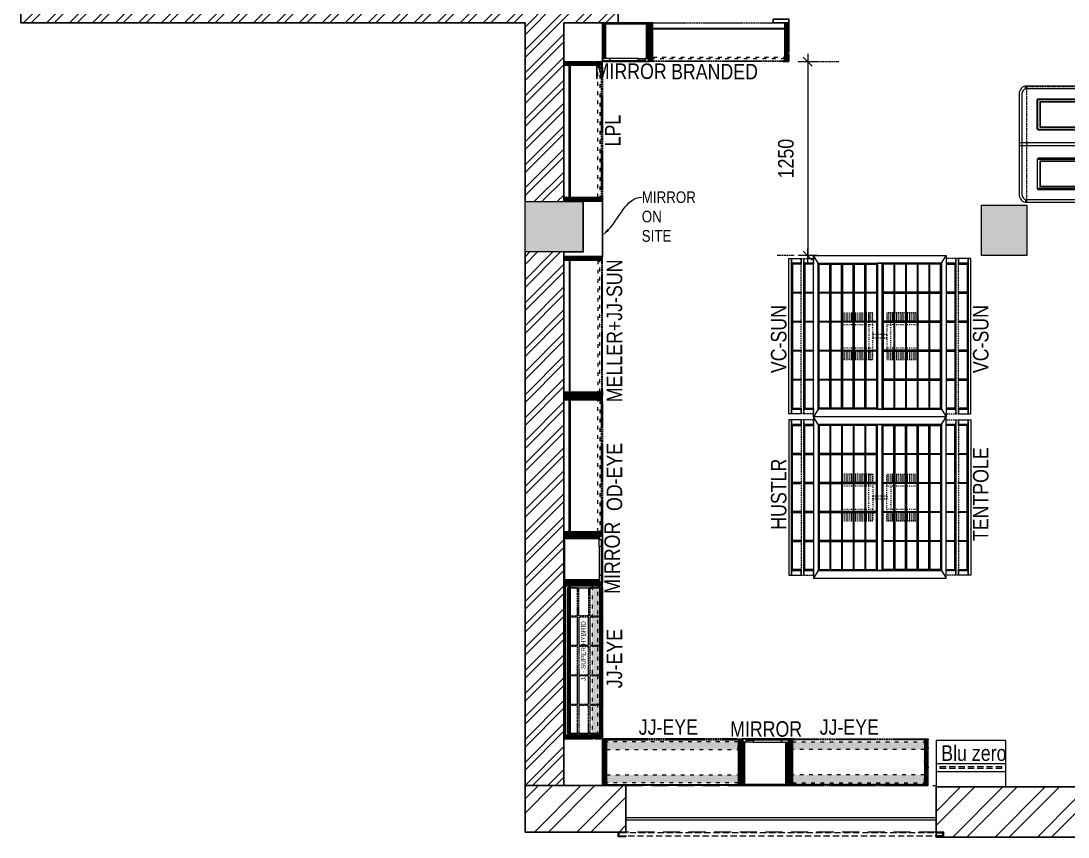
# Model space of a CAD drawing. Header units: millimetres. Extents: x 1535833 to 1547155, y 396470 to 405534.
# Drawn here: x 1535833 to 1542584, y 397389 to 402651 of the extents above; entities that cross this region are included whole.
import ezdxf
from ezdxf import colors
from ezdxf.entities.mleader import LeaderData, LeaderLine
from ezdxf.math import Vec2, Vec3

# ---------------------------------------------------------------- set-up
doc = ezdxf.new("R2010")
doc.units = ezdxf.units.MM
doc.header["$LTSCALE"] = 40
doc.header["$PDMODE"] = 3
for name, pattern in [('a_p6_plan_L18$0$HIDDEN', [0.375, 0.25, -0.125]), ('ACAD_ISO03W100', [30, 12, -18]), ('D10_DASHED', [0.75, 0.5, -0.25]), ('HIDDENX2', [0.75, 0.5, -0.25]), ('SK-103 Ground - Rome$0$LA-103A$0$HIDDEN2', [0.1875, 0.125, -0.0625])]:
    doc.linetypes.add(name, pattern=pattern)
for name, color, linetype, lineweight in [('A-COL', 243, 'Continuous', 9), ('A-Glazing', 4, 'Continuous', 20), ('A-shutter', 8, 'Continuous', 18), ('beam', 90, 'Continuous', 9), ('brick wall hatch', 251, 'Continuous', 0), ('column hatch', 5, 'Continuous', 0), ('LENS-DIM', 252, 'Continuous', 5), ('LENS-FURNITURE', 13, 'Continuous', 9), ('LENS-PARTITION', 21, 'Continuous', 25), ('LENS-TEXT', 31, 'Continuous', 5), ('LENS_TEXT', 31, 'Continuous', 5), ('LK-FF&E FLOOR', 1, 'Continuous', 9), ('LK-FF&E WALL', 1, 'Continuous', 9), ('LN-ELEVATION-1', 81, 'Continuous', 13), ('LN-ELEVATION-2', 103, 'Continuous', 20), ('LN-ELEVATION-3', 125, 'a_p6_plan_L18$0$HIDDEN', 18), ('LN-ELEVATION-4', 145, 'Continuous', 13), ('LN-ELEVATION-5', 167, 'Continuous', 5), ('LN-HATCH', 251, 'Continuous', 0), ('PLANO-TXT', 252, 'Continuous', 5), ('rolling shutter', 1, 'Continuous', 5)]:
    doc.layers.add(name, color=color, linetype=linetype, lineweight=lineweight)
doc.layers.add('A-WALL', color=1, linetype='Continuous')
doc.styles.add('LK TXT', font='Gill Sans MT Condensed Regular.ttf')
doc.styles.get("Standard").update_dxf_attribs({"font": 'Gill Sans MT Condensed Regular.ttf', "height": 100})
doc.dimstyles.new('LK-MM 200', dxfattribs={"dimscale": 2000, "dimtxt": 0.05, "dimasz": 0.00025, "dimexe": 0.1, "dimexo": 0.0625, "dimgap": 0.045, "dimtad": 1, "dimdec": 0, "dimzin": 0, "dimdsep": 46, "dimtxsty": 'Standard', "dimblk": 'DMLL', "dimblk1": 'DMLL', "dimblk2": 'DMLL', "dimcen": 0.09, "dimclrd": 251, "dimclre": 250, "dimclrt": 256, "dimadec": 0, "dimazin": 0, "dimtfac": 1, "dimtdec": 0, "dimtofl": 0, "dimtmove": 2, "dimatfit": 3, "dimldrblk": 'OPEN90', "dimfxl": 1, "dimtolj": 1, "dimtzin": 0, "dimlwd": 5, "dimlwe": 0, "dimarcsym": 0})
pattern_1 = [(45, (4208834.247, 1706614.74), (-4.4901280605, 4.4901280605), [])]
pattern_2 = [(45, (4209134.247, 1706614.74), (-4.4901280605, 4.4901280605), [])]
pattern_3 = [(45, (-22641017.7406, 5157647.994), (-4.4901280605, 4.4901280605), [])]
pattern_4 = [(45, (4210053.0415, 1706864.74), (-4.4901280605, 4.4901280605), [])]
pattern_5 = [(45, (-583719.1914, 43520.887), (3.31456304, 12.1533978), [15.625, -3.125, 0, -3.125])]
pattern_6 = [(45, (-584019.1914, 43520.887), (3.31456304, 12.1533978), [15.625, -3.125, 0, -3.125])]

# ---------------------------------------------------------------- blocks, each defined once
blk = doc.blocks.new('BLUE ZERO')
at = {"layer": 'LENS-FURNITURE', "ltscale": 0.5}
for points in [[(86206.7, 120883.4), (86206.7, 120433.4), (85906.7, 120433.4), (85906.7, 120883.4)], [(86106.7, 120883.4), (86106.7, 120433.4), (86056.7, 120433.4), (86056.7, 120883.4)]]:
    blk.add_lwpolyline(points, close=True, dxfattribs=at)
at = {"layer": 'LENS-FURNITURE', "linetype": 'D10_DASHED', "ltscale": 2}
blk.add_lwpolyline([(86085.7, 120858.4), (86085.7, 120458.4), (86077.7, 120458.4), (86077.7, 120858.4)], close=True, dxfattribs=at)
blk = doc.blocks.new('*U47')
at = {"layer": 'A-shutter', "color": 5, "ltscale": 10}
for points in [[(41038391.4, -1561539.2), (41038391.4, -1561544.2), (41038346.4, -1561544.2), (41038346.4, -1561564.2), (41038391.4, -1561564.2), (41038391.4, -1561569.2), (41038341.4, -1561569.2), (41038341.4, -1561539.2)], [(41040391.3, -1561539.2), (41040391.3, -1561544.2), (41040436.3, -1561544.2), (41040436.3, -1561564.2), (41040391.3, -1561564.2), (41040391.3, -1561569.2), (41040441.3, -1561569.2), (41040441.3, -1561539.2)]]:
    blk.add_lwpolyline(points, close=True, dxfattribs=at)
at = {"layer": 'A-shutter', "color": 5, "linetype": 'HIDDENX2', "ltscale": 2, "true_color": 0x0505ff}
blk.add_lwpolyline([(41038346.4, -1561544.2), (41038346.4, -1561564.2), (41040436.3, -1561564.2), (41040436.3, -1561544.2)], close=True, dxfattribs=at)
blk = doc.blocks.new('A$C1635124d')
at = {"layer": 'brick wall hatch'}
h = blk.add_hatch(dxfattribs=at)
h.set_pattern_fill('ANSI32', color=256, scale=514.888744)
h.set_pattern_definition([(45, (-286478.74, 121148.23), (-136.5305, 136.5305), []), (45, (-286387.72, 121148.23), (-136.5305, 136.5305), [])])
h.paths.add_polyline_path([(1702, -4109.5), (800, -4109.5), (800, -4350), (1702, -4350)])
h.paths.add_polyline_path([(1702, -4350), (800, -4350), (800, -4432.5), (1702, -4432.5)])
h.paths.add_polyline_path([(-1200, -4100), (-1850, -4100), (-1850, -4400), (-1200, -4400)])
h.paths.add_polyline_path([(4802, -4109.5), (3702, -4109.5), (3702, -4350), (4802, -4350)])
h.paths.add_polyline_path([(4802, -4350), (3702, -4350), (3702, -4400), (4802, -4400)])
at = {"layer": 'column hatch'}
h = blk.add_hatch(color=8, dxfattribs=at)
h.dxf.hatch_style = 1
h.paths.add_polyline_path([(4264, -358), (3973.5, -358), (3973.5, -683), (4264, -683)])
h.paths.add_polyline_path([(1384.5, -358), (1094, -358), (1094, -683), (1384.5, -683)])
h.paths.add_polyline_path([(-1475, -335), (-1850, -335), (-1850, -660), (-1475, -660)])
at = {"layer": 'LN-HATCH'}
h = blk.add_hatch(dxfattribs=at)
h.set_pattern_fill('ANSI32', color=256, scale=11, angle=180)
h.set_pattern_definition([(225, (-4858615.31, -39420.5), (74.087113, -74.087113), []), (225, (-4858664.71, -39420.5), (74.087113, -74.087113), [])])
h.paths.add_polyline_path([(6222, 1062), (4715, 1062), (4715, 3712), (4165, 3712), (4165, 3462), (4465, 3462), (4465, 1062), (4340, 1062), (4340, 812), (6222, 812)])
h.paths.add_polyline_path([(3295, 3712), (2695, 3712), (2695, 3462), (3295, 3462)])
h.paths.add_polyline_path([(1795, 3712), (405, 3712), (405, 3537), (885, 3537), (885, 3462), (1795, 3462)])
h.paths.add_polyline_path([(-255, 3712), (-655.5, 3712), (-655.5, 3462), (-380, 3462), (-380, 1842), (-255, 1842)])
h.paths.add_polyline_path([(-1105.5, 3712), (-5100, 3712), (-5100, 3162), (-4850, 3162), (-4850, 3462), (-1850, 3462), (-1850, 1842), (-1250, 1842), (-1250, 1967), (-1600, 1967), (-1600, 3462), (-1105.5, 3462)])
h.paths.add_polyline_path([(-1600, 817), (-1250, 817), (-1250, 942), (-4850, 942), (-4850, 2352), (-5100, 2352), (-5100, 817), (-1850, 817), (-1850, -335), (-1600, -335)])
h.paths.add_polyline_path([(-1600, -660), (-1850, -660), (-1850, -4100), (-1600, -4100)])
at = {"layer": 'A-COL'}
for points in [[(-1475, -335), (-1475, -660), (-1850, -660), (-1850, -335)], [(1384.5, -358), (1384.5, -683), (1094, -683), (1094, -358)]]:
    blk.add_lwpolyline(points, close=True, dxfattribs=at)
at = {"layer": 'A-Glazing'}
blk.add_lwpolyline([(800, -4309), (-1200, -4309), (-1200, -4321), (800, -4321)], close=True, dxfattribs=at)
at = {"layer": 'A-WALL'}
for p, q in [((-5100, 817), (-5100, 2352)), ((-1250, 817), (-1250, 942)), ((-1850, 817), (-5100, 817)), ((-1850, -335), (-1850, 817)), ((-1600, -335), (-1600, 817)), ((-1250, 817), (-1600, 817)), ((-1850, -4100), (-1850, -660)), ((-1600, -4100), (-1600, -660))]:
    blk.add_line(p, q, dxfattribs=at)
for points in [[(-1200, -4100), (-1200, -4400), (-1850, -4400), (-1850, -4100)], [(1702, -4432.5), (800, -4432.5), (800, -4109.5), (1702, -4109.5)]]:
    blk.add_lwpolyline(points, close=True, dxfattribs=at)
at = {"layer": 'beam', "linetype": 'a_p6_plan_L18$0$HIDDEN', "lineweight": 5, "ltscale": 11}
blk.add_lwpolyline([(-1200, -4100), (800, -4100), (800, -4400), (-1200, -4400)], close=True, dxfattribs=at)
at = {"layer": 'rolling shutter', "color": 2}
blk.add_blockref('*U47', (-41039591.5, 1557139.2), dxfattribs=at)
blk = doc.blocks.new('JJ 900')
at = {"layer": 'LN-HATCH', "ltscale": 0.5}
h = blk.add_hatch(dxfattribs=at)
h.set_pattern_fill('ANSI31', color=256, scale=50)
h.set_pattern_definition([(45, (0, 0), (-4.419417, 4.419417), [])])
h.paths.add_polyline_path([(-911.8, 0), (-911.8, -190), (-905.8, -190), (-905.8, -200), (-911.8, -200), (-911.8, -244), (-886.8, -244), (-886.8, 0)])
h = blk.add_hatch(dxfattribs=at)
h.set_pattern_fill('ANSI31', color=256, scale=2)
h.set_pattern_definition(pattern_1)
h.paths.add_polyline_path([(-11.8, 0), (-11.8, -190), (-17.8, -190), (-17.8, -200), (-11.8, -200), (-11.8, -244), (-36.8, -244), (-36.8, 0)])
h = blk.add_hatch(dxfattribs=at)
h.set_pattern_fill('ANSI31', color=256, scale=2)
h.set_pattern_definition(pattern_2)
h.paths.add_polyline_path([(-36.8, -40), (-886.8, -40), (-886.8, -34), (-36.8, -34)])
h = blk.add_hatch(dxfattribs=at)
h.set_pattern_fill('ANSI31', color=256, scale=2)
h.set_pattern_definition(pattern_2)
h.paths.add_polyline_path([(-876.8, -244), (-876.8, -250), (-911.8, -250), (-911.8, -244)])
h = blk.add_hatch(dxfattribs=at)
h.set_pattern_fill('ANSI31', color=256, scale=2)
h.set_pattern_definition(pattern_1)
h.paths.add_polyline_path([(-46.8, -244), (-46.8, -250), (-11.8, -250), (-11.8, -244)])
at = {"layer": 'LN-ELEVATION-1', "ltscale": 0.5}
for points in [[(-911.8, 0), (-911.8, -190), (-905.8, -190), (-905.8, -200), (-911.8, -200), (-911.8, -244), (-886.8, -244), (-886.8, 0)], [(-11.8, 0), (-11.8, -190), (-17.8, -190), (-17.8, -200), (-11.8, -200), (-11.8, -244), (-36.8, -244), (-36.8, 0)], [(-36.8, -40), (-886.8, -40), (-886.8, -34), (-36.8, -34)], [(-876.8, -244), (-876.8, -250), (-911.8, -250), (-911.8, -244)], [(-46.8, -244), (-46.8, -250), (-11.8, -250), (-11.8, -244)]]:
    blk.add_lwpolyline(points, close=True, dxfattribs=at)
at = {"layer": 'LN-ELEVATION-3', "ltscale": 0.5}
for p, q in [((-886.8, 0), (-36.8, 0)), ((-876.8, -244), (-46.8, -244)), ((-46.8, -250), (-876.8, -250))]:
    blk.add_line(p, q, dxfattribs=at)
at = {"layer": 'LN-ELEVATION-4', "linetype": 'ACAD_ISO03W100', "ltscale": 0.05}
blk.add_lwpolyline([(-886.8, -220), (-36.8, -220), (-36.8, -232), (-886.8, -232)], close=True, dxfattribs=at)
blk = doc.blocks.new('MIRROR')
at = {"layer": 'LN-HATCH', "ltscale": 0.5}
h = blk.add_hatch(dxfattribs=at)
h.set_pattern_fill('ANSI31', color=256, scale=2)
h.set_pattern_definition([(45, (4060433.7416, 1708720.787), (-4.4901280605, 4.4901280605), [])])
h.paths.add_polyline_path([(212.9, 101.3), (230.9, 101.3), (230.9, -127.7), (212.9, -127.7)])
h.paths.add_polyline_path([(230.9, 95.3), (494.9, 95.3), (494.9, 101.3), (230.9, 101.3)])
h.paths.add_polyline_path([(512.9, 101.3), (494.9, 101.3), (494.9, -127.7), (512.9, -127.7)])
at = {"layer": 'Defpoints'}
blk.add_lwpolyline([(512.9, 101.3), (212.9, 101.3), (212.9, -148.7), (512.9, -148.7)], close=True, dxfattribs=at)
at = {"layer": 'LN-ELEVATION-1'}
for points in [[(212.9, 101.3), (230.9, 101.3), (230.9, -127.7), (212.9, -127.7)], [(230.9, 95.3), (494.9, 95.3), (494.9, 101.3), (230.9, 101.3)], [(512.9, 101.3), (494.9, 101.3), (494.9, -127.7), (512.9, -127.7)], [(259.9, -141.7), (259.9, -127.7), (214.9, -127.7), (214.9, -148.7), (223.9, -148.7), (223.9, -147.2), (216.4, -147.2), (216.4, -141.7)], [(442.9, -141.7), (442.9, -127.7), (487.9, -127.7), (487.9, -148.7), (478.9, -148.7), (478.9, -147.2), (486.4, -147.2), (486.4, -141.7)], [(504.9, -148.7), (504.9, -147.2), (509.4, -147.2), (509.4, -129.2), (487.9, -129.2), (487.9, -127.7), (510.9, -127.7), (510.9, -148.7)]]:
    blk.add_lwpolyline(points, close=True, dxfattribs=at)
at = {"layer": 'LN-ELEVATION-2'}
blk.add_lwpolyline([(259.9, -141.7), (442.9, -141.7), (442.9, -127.7), (259.9, -127.7)], close=True, dxfattribs=at)
at = {"layer": 'LN-ELEVATION-2', "color": 4, "lineweight": 0}
blk.add_lwpolyline([(216.4, -141.7), (486.4, -141.7), (486.4, -147.2), (216.4, -147.2)], close=True, dxfattribs=at)
at = {"layer": 'LN-ELEVATION-4', "ltscale": 0.5}
blk.add_line((478.9, -148.7), (223.9, -148.7), dxfattribs=at)
blk = doc.blocks.new('JJ SUPERHYBRID 1010')
h = blk.add_hatch(color=177)
h.dxf.hatch_style = 1
h.paths.add_polyline_path([(992, 68), (25, 68), (25, 18), (992, 18)])
at = {"layer": 'LN-HATCH', "ltscale": 0.5}
h = blk.add_hatch(dxfattribs=at)
h.set_pattern_fill('ANSI31', color=256, scale=2)
h.set_pattern_definition(pattern_3)
h.paths.add_polyline_path([(7, 250), (7, 60), (13, 60), (13, 50), (7, 50), (7, 6), (25, 6), (25, 250)])
h = blk.add_hatch(dxfattribs=at)
h.set_pattern_fill('ANSI31', color=256, scale=2)
h.set_pattern_definition(pattern_4)
h.paths.add_polyline_path([(882, 210), (32, 210), (32, 216), (882, 216)])
h = blk.add_hatch(dxfattribs=at)
h.set_pattern_fill('ANSI31', color=256, scale=2)
h.set_pattern_definition([(45, (-26738022.0714, 3448847.7265), (-4.4901280605, 4.4901280605), [])])
h.paths.add_polyline_path([(1017, 250), (1017, 60), (1011, 60), (1011, 50), (1017, 50), (1017, 6), (999, 6), (999, 250)])
h = blk.add_hatch(dxfattribs=at)
h.set_pattern_fill('ANSI31', color=256, scale=2)
h.set_pattern_definition(pattern_3)
h.paths.add_polyline_path([(35, 6), (35, 0), (7, 0), (7, 6)])
h = blk.add_hatch(dxfattribs=at)
h.set_pattern_fill('ANSI31', color=256, scale=2)
h.set_pattern_definition(pattern_4)
h.paths.add_polyline_path([(42, 6), (42, 0), (7, 0), (7, 6)])
h = blk.add_hatch(dxfattribs=at)
h.set_pattern_fill('ANSI31', color=256, scale=2)
h.set_pattern_definition([(45, (-22640834.7406, 5157647.994), (-4.4901280605, 4.4901280605), [])])
h.paths.add_polyline_path([(982, 6), (982, 0), (1017, 0), (1017, 6)])
h = blk.add_hatch(dxfattribs=at)
h.set_pattern_fill('ANSI31', color=256, scale=2)
h.set_pattern_definition([(45, (4209863.0415, 1706864.74), (-4.4901280605, 4.4901280605), [])])
h.paths.add_polyline_path([(982, 6), (982, 0), (1017, 0), (1017, 6)])
at = {"layer": 'LN-ELEVATION-1', "ltscale": 0.5}
for points in [[(7, 250), (7, 60), (13, 60), (13, 50), (7, 50), (7, 6), (25, 6), (25, 250)], [(7, 250), (7, 60), (13, 60), (13, 50), (7, 50), (7, 6), (32, 6), (32, 250)], [(25, 238), (999, 238), (999, 244), (25, 244)], [(992, 210), (32, 210), (32, 216), (992, 216)], [(1017, 250), (1017, 60), (1011, 60), (1011, 50), (1017, 50), (1017, 6), (992, 6), (992, 250)], [(1017, 250), (1017, 60), (1011, 60), (1011, 50), (1017, 50), (1017, 6), (999, 6), (999, 250)], [(42, 6), (42, 0), (7, 0), (7, 6)], [(42, 6), (42, 0), (7, 0), (7, 6)], [(982, 6), (982, 0), (1017, 0), (1017, 6)], [(982, 6), (982, 0), (1017, 0), (1017, 6)]]:
    blk.add_lwpolyline(points, close=True, dxfattribs=at)
at = {"layer": 'LN-ELEVATION-2', "ltscale": 0.5}
blk.add_lwpolyline([(41.7, 226), (982, 226), (982, 18), (41.7, 18)], close=True, dxfattribs=at)
at = {"layer": 'LN-ELEVATION-3', "ltscale": 0.5}
for p, q in [((999, 250), (25, 250)), ((32, 250), (992, 250)), ((982, 6), (42, 6)), ((42, 6), (982, 6)), ((42, 0), (982, 0)), ((982, 0), (42, 0))]:
    blk.add_line(p, q, dxfattribs=at)
at = {"layer": 'LN-ELEVATION-3', "ltscale": 0.5, "transparency": 33554526}
for points in [[(223.3, 226), (41.7, 226), (41.7, 162), (223.3, 162)], [(413, 226), (231.3, 226), (231.3, 162), (413, 162)], [(602.7, 226), (421, 226), (421, 162), (602.7, 162)], [(792.3, 226), (610.7, 226), (610.7, 162), (792.3, 162)], [(982, 226), (800.3, 226), (800.3, 162), (982, 162)], [(223.3, 154), (41.7, 154), (41.7, 90), (223.3, 90)], [(413, 154), (231.3, 154), (231.3, 90), (413, 90)], [(602.7, 154), (421, 154), (421, 90), (602.7, 90)], [(792.3, 154), (610.7, 154), (610.7, 90), (792.3, 90)], [(982, 90), (800.3, 90), (800.3, 154), (982, 154)], [(223.3, 82), (41.7, 82), (41.7, 18), (223.3, 18)], [(413, 82), (231.3, 82), (231.3, 18), (413, 18)], [(602.7, 82), (421, 82), (421, 18), (602.7, 18)], [(792.3, 82), (610.7, 82), (610.7, 18), (792.3, 18)], [(982, 82), (800.3, 82), (800.3, 18), (982, 18)]]:
    blk.add_lwpolyline(points, close=True, dxfattribs=at)
at = {"layer": 'LN-ELEVATION-4', "linetype": 'ACAD_ISO03W100', "ltscale": 0.05}
for points in [[(992, 68), (25, 68), (25, 18), (992, 18)], [(32, 30), (992, 30), (992, 18), (32, 18)]]:
    blk.add_lwpolyline(points, close=True, dxfattribs=at)
at = {"ltscale": 0.5, "insert": (380.5, 139.3), "char_height": 30, "attachment_point": 1}
blk.add_mtext_dynamic_manual_height_columns('\\pt120;JJ - SUPER HYBRID', width=526.835, gutter_width=500, heights=[0], dxfattribs=at)
blk = doc.blocks.new('JJ SEE THROUGH 900')
h = blk.add_hatch(color=177)
h.dxf.hatch_style = 1
h.paths.add_polyline_path([(425, 50), (-425, 50), (-425, 0), (425, 0)])
h = blk.add_hatch(color=177)
h.dxf.hatch_style = 1
h.paths.add_polyline_path([(425, -164), (-425, -164), (-425, -214), (425, -214)])
at = {"layer": 'LN-HATCH', "ltscale": 0.5}
h = blk.add_hatch(dxfattribs=at)
h.set_pattern_fill('ANSI36', color=256, scale=50)
h.set_pattern_definition(pattern_5)
h.paths.add_polyline_path([(-415, 62), (-415, 68), (-450, 68), (-450, 62)])
h = blk.add_hatch(dxfattribs=at)
h.set_pattern_fill('ANSI36', color=256, scale=50)
h.set_pattern_definition(pattern_6)
h.paths.add_polyline_path([(415, 62), (415, 68), (450, 68), (450, 62)])
h = blk.add_hatch(dxfattribs=at)
h.set_pattern_fill('ANSI36', color=256, scale=50)
h.set_pattern_definition(pattern_5)
h.paths.add_polyline_path([(-425, 62), (-450, 62), (-450, 18), (-450, 8), (-450, -226), (-425, -226)])
h = blk.add_hatch(dxfattribs=at)
h.set_pattern_fill('ANSI36', color=256, scale=50)
h.set_pattern_definition(pattern_6)
h.paths.add_polyline_path([(450, 8), (450, 18), (450, 62), (425, 62), (425, -226), (450, -226)])
h = blk.add_hatch(dxfattribs=at)
h.set_pattern_fill('ANSI36', color=256, scale=50)
h.set_pattern_definition(pattern_5)
h.paths.add_polyline_path([(-415, -226), (-415, -232), (-450, -232), (-450, -226)])
h = blk.add_hatch(dxfattribs=at)
h.set_pattern_fill('ANSI36', color=256, scale=50)
h.set_pattern_definition(pattern_6)
h.paths.add_polyline_path([(415, -226), (415, -232), (450, -232), (450, -226)])
at = {"layer": 'LN-ELEVATION-1', "ltscale": 0.5}
for points in [[(-415, 62), (-415, 68), (-450, 68), (-450, 62)], [(415, 62), (415, 68), (450, 68), (450, 62)], [(-450, -226), (-450, 8), (-450, 8), (-450, 18), (-450, 18), (-450, 62), (-425, 62), (-425, -226)], [(450, -226), (450, 8), (450, 8), (450, 18), (450, 18), (450, 62), (425, 62), (425, -226)], [(-415, -226), (-415, -232), (-450, -232), (-450, -226)], [(415, -226), (415, -232), (450, -232), (450, -226)]]:
    blk.add_lwpolyline(points, close=True, dxfattribs=at)
at = {"layer": 'LN-ELEVATION-3', "ltscale": 0.5}
for p, q in [((-415, 68), (415, 68)), ((415, 62), (-415, 62)), ((425, -226), (-425, -226)), ((415, -226), (-415, -226)), ((-415, -232), (415, -232))]:
    blk.add_line(p, q, dxfattribs=at)
at = {"layer": 'LN-ELEVATION-4', "linetype": 'ACAD_ISO03W100', "ltscale": 0.05}
for points in [[(425, 0), (-425, 0), (-425, 50), (425, 50)], [(425, -164), (-425, -164), (-425, -214), (425, -214)]]:
    blk.add_lwpolyline(points, close=True, dxfattribs=at)
blk = doc.blocks.new('MIRROR SEE THROUGH')
at = {"layer": 'LN-HATCH', "ltscale": 0.5}
h = blk.add_hatch(dxfattribs=at)
h.set_pattern_fill('ANSI31', color=256, scale=2)
h.set_pattern_definition([(45, (4060070.797, 1708569.446), (-4.4901280605, 4.4901280605), [])])
h.paths.add_polyline_path([(-150, 0), (-132, 0), (-132, -279), (-150, -279)])
h.paths.add_polyline_path([(-132, -6), (132, -6), (132, 0), (-132, 0)])
h.paths.add_polyline_path([(150, 0), (132, 0), (132, -279), (150, -279)])
at = {"layer": 'Defpoints'}
blk.add_lwpolyline([(150, -300), (-150, -300), (-150, 0), (150, 0)], close=True, dxfattribs=at)
at = {"layer": 'LN-ELEVATION-1'}
for points in [[(-150, 0), (-132, 0), (-132, -279), (-150, -279)], [(-132, -6), (132, -6), (132, 0), (-132, 0)], [(150, 0), (132, 0), (132, -279), (150, -279)], [(-103, -293), (-103, -279), (-148, -279), (-148, -300), (-139, -300), (-139, -298.5), (-146.5, -298.5), (-146.5, -293)], [(80, -293), (80, -279), (125, -279), (125, -300), (116, -300), (116, -298.5), (123.5, -298.5), (123.5, -293)], [(142, -300), (142, -298.5), (146.5, -298.5), (146.5, -280.5), (125, -280.5), (125, -279), (148, -279), (148, -300)]]:
    blk.add_lwpolyline(points, close=True, dxfattribs=at)
at = {"layer": 'LN-ELEVATION-2', "color": 4, "lineweight": 0}
blk.add_lwpolyline([(-146.5, -293), (123.5, -293), (123.5, -298.5), (-146.5, -298.5)], close=True, dxfattribs=at)
at = {"layer": 'LN-ELEVATION-2'}
blk.add_lwpolyline([(-103, -293), (80, -293), (80, -279), (-103, -279)], close=True, dxfattribs=at)
at = {"layer": 'LN-ELEVATION-4', "ltscale": 0.5}
blk.add_line((116, -300), (-139, -300), dxfattribs=at)
blk = doc.blocks.new('Euro center Mirror + IPAD')
at = {"layer": 'LN-ELEVATION-4', "linetype": 'ACAD_ISO03W100', "ltscale": 0.01}
blk.add_lwpolyline([(0, 47.3), (0, -41.5), (-20, -41.5), (-20, 47.3)], close=True, dxfattribs=at)
at = {"layer": 'LN-ELEVATION-5', "linetype": 'ACAD_ISO03W100', "ltscale": 0.01}
for p, q in [((-159.9, 246.9), (-159.9, 47.3)), ((-159.7, 246.9), (-159.7, 47.3)), ((-159.4, 246.9), (-159.4, 47.3)), ((-159, 246.9), (-159, 47.3)), ((-158.5, 246.9), (-158.5, 47.3)), ((-157.9, 246.9), (-157.9, 47.3)), ((-157.1, 246.9), (-157.1, 47.3)), ((-156.1, 246.9), (-156.1, 47.3)), ((-154.1, 246.9), (-154.1, 47.3)), ((-151.1, 246.9), (-151.1, 47.3)), ((-146.1, 246.9), (-146.1, 47.3)), ((-141.1, 246.9), (-141.1, 47.3)), ((-135.1, 246.9), (-135.1, 47.3)), ((-128.1, 246.9), (-128.1, 47.3)), ((-120.1, 246.9), (-120.1, 47.3)), ((-111.1, 246.9), (-111.1, 47.3)), ((-102.1, 246.9), (-102.1, 47.3)), ((-85, 246.9), (-85, 47.3)), ((65, 246.9), (65, 47.3)), ((82.1, 246.9), (82.1, 47.3)), ((91.1, 246.9), (91.1, 47.3)), ((100.1, 246.9), (100.1, 47.3)), ((108.1, 246.9), (108.1, 47.3)), ((115.1, 246.9), (115.1, 47.3)), ((121.1, 246.9), (121.1, 47.3)), ((126.1, 246.9), (126.1, 47.3)), ((131.1, 246.9), (131.1, 47.3)), ((134.1, 246.9), (134.1, 47.3)), ((136.1, 246.9), (136.1, 47.3)), ((137.1, 246.9), (137.1, 47.3)), ((137.9, 246.9), (137.9, 47.3)), ((138.5, 246.9), (138.5, 47.3)), ((139, 246.9), (139, 47.3)), ((139.4, 246.9), (139.4, 47.3)), ((139.7, 246.9), (139.7, 47.3)), ((139.9, 246.9), (139.9, 47.3)), ((-159.9, -41.5), (-159.9, -241.1)), ((-159.7, -41.5), (-159.7, -241.1)), ((-159.4, -41.5), (-159.4, -241.1)), ((-159, -41.5), (-159, -241.1)), ((-158.5, -41.5), (-158.5, -241.1)), ((-157.9, -41.5), (-157.9, -241.1)), ((-157.1, -41.5), (-157.1, -241.1)), ((-156.1, -41.5), (-156.1, -241.1)), ((-154.1, -41.5), (-154.1, -241.1)), ((-151.1, -41.5), (-151.1, -241.1)), ((-146.1, -41.5), (-146.1, -241.1)), ((-141.1, -41.5), (-141.1, -241.1)), ((-135.1, -41.5), (-135.1, -241.1)), ((-128.1, -41.5), (-128.1, -241.1)), ((-120.1, -41.5), (-120.1, -241.1)), ((-111.1, -41.5), (-111.1, -241.1)), ((-102.1, -41.5), (-102.1, -241.1)), ((-85, -41.5), (-85, -241.1)), ((65, -41.5), (65, -241.1)), ((82.1, -41.5), (82.1, -241.1)), ((91.1, -41.5), (91.1, -241.1)), ((100.1, -41.5), (100.1, -241.1)), ((108.1, -41.5), (108.1, -241.1)), ((115.1, -41.5), (115.1, -241.1)), ((121.1, -41.5), (121.1, -241.1)), ((126.1, -41.5), (126.1, -241.1)), ((131.1, -41.5), (131.1, -241.1)), ((134.1, -41.5), (134.1, -241.1)), ((136.1, -41.5), (136.1, -241.1)), ((137.1, -41.5), (137.1, -241.1)), ((137.9, -41.5), (137.9, -241.1)), ((138.5, -41.5), (138.5, -241.1)), ((139, -41.5), (139, -241.1)), ((139.4, -41.5), (139.4, -241.1)), ((139.7, -41.5), (139.7, -241.1)), ((139.9, -41.5), (139.9, -241.1))]:
    blk.add_line(p, q, dxfattribs=at)
for points in [[(140, 73), (140, 246.9), (-160, 246.9), (-160, 73)], [(140, -67.1), (140, -241.1), (-160, -241.1), (-160, -67.1)]]:
    blk.add_lwpolyline(points, dxfattribs=at)
for points in [[(140, 73), (140, 47.3), (-160, 47.3), (-160, 73)], [(140, -41.5), (140, -67.1), (-160, -67.1), (-160, -41.5)]]:
    blk.add_lwpolyline(points, close=True, dxfattribs=at)
blk = doc.blocks.new('EURO 1040 x 1175')
at = {"layer": 'LN-ELEVATION-1'}
for points in [[(-470, -327.4), (470, -327.4), (470, 467.6), (-470, 467.6)], [(-470, 85.1), (470, 85.1), (470, 467.6), (-470, 467.6)], [(-283.2, 85.1), (-277.2, 85.1), (-277.2, 467.6), (-283.2, 467.6)], [(-96.4, 85.1), (-90.4, 85.1), (-90.4, 467.6), (-96.4, 467.6)], [(90.4, 85.1), (96.4, 85.1), (96.4, 467.6), (90.4, 467.6)], [(277.2, 85.1), (283.2, 85.1), (283.2, 467.6), (277.2, 467.6)], [(-470, 386.6), (-283.2, 386.6), (-283.2, 392.6), (-470, 392.6)], [(-277.2, 386.6), (-96.4, 386.6), (-96.4, 392.6), (-277.2, 392.6)], [(-90.4, 386.6), (90.4, 386.6), (90.4, 392.6), (-90.4, 392.6)], [(96.4, 386.6), (277.2, 386.6), (277.2, 392.6), (96.4, 392.6)], [(283.2, 386.6), (470, 386.6), (470, 392.6), (283.2, 392.6)], [(-470, 311.2), (-283.2, 311.2), (-283.2, 317.2), (-470, 317.2)], [(-277.2, 311.2), (-96.4, 311.2), (-96.4, 317.2), (-277.2, 317.2)], [(-90.4, 311.2), (90.4, 311.2), (90.4, 317.2), (-90.4, 317.2)], [(96.4, 311.2), (277.2, 311.2), (277.2, 317.2), (96.4, 317.2)], [(283.2, 311.2), (470, 311.2), (470, 317.2), (283.2, 317.2)], [(-470, 235.8), (-283.2, 235.8), (-283.2, 241.8), (-470, 241.8)], [(-277.2, 235.8), (-96.4, 235.8), (-96.4, 241.8), (-277.2, 241.8)], [(-90.4, 235.8), (90.4, 235.8), (90.4, 241.8), (-90.4, 241.8)], [(96.4, 235.8), (277.2, 235.8), (277.2, 241.8), (96.4, 241.8)], [(283.2, 235.8), (470, 235.8), (470, 241.8), (283.2, 241.8)], [(-470, 160.4), (-283.2, 160.4), (-283.2, 166.4), (-470, 166.4)], [(-277.2, 160.4), (-96.4, 160.4), (-96.4, 166.4), (-277.2, 166.4)], [(-90.4, 160.4), (90.4, 160.4), (90.4, 166.4), (-90.4, 166.4)], [(96.4, 160.4), (277.2, 160.4), (277.2, 166.4), (96.4, 166.4)], [(283.2, 160.4), (470, 160.4), (470, 166.4), (283.2, 166.4)], [(-470, 85.1), (470, 85.1), (470, 55.1), (-470, 55.1)], [(-470, 55.1), (470, 55.1), (470, -327.4), (-470, -327.4)], [(-283.2, 55.1), (-277.2, 55.1), (-277.2, -327.4), (-283.2, -327.4)], [(-96.4, 55.1), (-90.4, 55.1), (-90.4, -327.4), (-96.4, -327.4)], [(90.4, 55.1), (96.4, 55.1), (96.4, -327.4), (90.4, -327.4)], [(277.2, 55.1), (283.2, 55.1), (283.2, -327.4), (277.2, -327.4)], [(-470, -20.3), (-283.2, -20.3), (-283.2, -26.3), (-470, -26.3)], [(-277.2, -20.3), (-96.4, -20.3), (-96.4, -26.3), (-277.2, -26.3)], [(-90.4, -20.3), (90.4, -20.3), (90.4, -26.3), (-90.4, -26.3)], [(96.4, -20.3), (277.2, -20.3), (277.2, -26.3), (96.4, -26.3)], [(283.2, -20.3), (470, -20.3), (470, -26.3), (283.2, -26.3)], [(-470, -95.7), (-283.2, -95.7), (-283.2, -101.7), (-470, -101.7)], [(-277.2, -95.7), (-96.4, -95.7), (-96.4, -101.7), (-277.2, -101.7)], [(-90.4, -95.7), (90.4, -95.7), (90.4, -101.7), (-90.4, -101.7)], [(96.4, -95.7), (277.2, -95.7), (277.2, -101.7), (96.4, -101.7)], [(283.2, -95.7), (470, -95.7), (470, -101.7), (283.2, -101.7)], [(-470, -171.1), (-283.2, -171.1), (-283.2, -177.1), (-470, -177.1)], [(-277.2, -171.1), (-96.4, -171.1), (-96.4, -177.1), (-277.2, -177.1)], [(-90.4, -171.1), (90.4, -171.1), (90.4, -177.1), (-90.4, -177.1)], [(96.4, -171.1), (277.2, -171.1), (277.2, -177.1), (96.4, -177.1)], [(283.2, -171.1), (470, -171.1), (470, -177.1), (283.2, -177.1)], [(-470, -246.4), (-283.2, -246.4), (-283.2, -252.4), (-470, -252.4)], [(-277.2, -246.4), (-96.4, -246.4), (-96.4, -252.4), (-277.2, -252.4)], [(-90.4, -246.4), (90.4, -246.4), (90.4, -252.4), (-90.4, -252.4)], [(96.4, -246.4), (277.2, -246.4), (277.2, -252.4), (96.4, -252.4)], [(283.2, -246.4), (470, -246.4), (470, -252.4), (283.2, -252.4)]]:
    blk.add_lwpolyline(points, close=True, dxfattribs=at)
for points in [[(-283.2, 461.6), (-464, 461.6), (-464, 317.2)], [(-96.4, 461.6), (-277.2, 461.6)], [(90.4, 461.6), (-90.4, 461.6)], [(277.2, 461.6), (96.4, 461.6)], [(464, 317.2), (464, 461.6), (283.2, 461.6)], [(-464, 311.2), (-464, 241.8)], [(464, 241.8), (464, 311.2)], [(-464, 235.8), (-464, 166.4)], [(464, 166.4), (464, 235.8)], [(-464, 160.4), (-464, 91.1), (-283.2, 91.1)], [(283.2, 91.1), (464, 91.1), (464, 160.4)], [(-277.2, 91.1), (-96.4, 91.1)], [(-90.4, 91.1), (90.4, 91.1)], [(96.4, 91.1), (277.2, 91.1)], [(-464, -20.3), (-464, 49.1), (-283.2, 49.1)], [(-277.2, 49.1), (-96.4, 49.1)], [(-90.4, 49.1), (90.4, 49.1)], [(96.4, 49.1), (277.2, 49.1)], [(283.2, 49.1), (464, 49.1), (464, -20.3)], [(-464, -95.7), (-464, -26.3)], [(464, -26.3), (464, -95.7)], [(-464, -171.1), (-464, -101.7)], [(464, -101.7), (464, -171.1)], [(-283.2, -321.4), (-464, -321.4), (-464, -177.1)], [(464, -177.1), (464, -321.4), (283.2, -321.4)], [(-96.4, -321.4), (-277.2, -321.4)], [(90.4, -321.4), (-90.4, -321.4)], [(277.2, -321.4), (96.4, -321.4)]]:
    blk.add_lwpolyline(points, dxfattribs=at)
at = {"layer": 'LN-ELEVATION-2'}
blk.add_lwpolyline([(-520, -357.4), (520, -357.4), (520, 497.6), (-520, 497.6)], close=True, dxfattribs=at)
for points in [[(-470, 467.6), (-520, 497.6)], [(470, 467.6), (520, 497.6)], [(-470, -327.4), (-520, -357.4)], [(470, -327.4), (520, -357.4)]]:
    blk.add_lwpolyline(points, dxfattribs=at)
at = {"layer": 'LN-ELEVATION-3'}
for points in [[(-500, 559.6), (500, 559.6), (500, 577.6), (-500, 577.6)], [(-500, 497.6), (-470, 497.6), (-470, 559.6), (-500, 559.6)], [(470, 497.6), (500, 497.6), (500, 559.6), (470, 559.6)], [(-500, -357.4), (-470, -357.4), (-470, -419.4), (-500, -419.4)], [(470, -357.4), (500, -357.4), (500, -419.4), (470, -419.4)], [(-500, -419.4), (500, -419.4), (500, -437.4), (-500, -437.4)]]:
    blk.add_lwpolyline(points, close=True, dxfattribs=at)
at = {"layer": 'LN-ELEVATION-4'}
for points in [[(-500, 639.6), (500, 639.6), (500, 657.6), (-500, 657.6)], [(-500, 577.6), (-470, 577.6), (-470, 639.6), (-500, 639.6)], [(470, 577.6), (500, 577.6), (500, 639.6), (470, 639.6)], [(-470, 497.6), (-464, 497.6), (-464, 559.6), (-470, 559.6)], [(-464, 553.6), (-283.2, 553.6), (-283.2, 559.6), (-464, 559.6)], [(-283.2, 497.6), (-277.2, 497.6), (-277.2, 559.6), (-283.2, 559.6)], [(-277.2, 553.6), (-96.4, 553.6), (-96.4, 559.6), (-277.2, 559.6)], [(-96.4, 497.6), (-90.4, 497.6), (-90.4, 559.6), (-96.4, 559.6)], [(-90.4, 553.6), (90.4, 553.6), (90.4, 559.6), (-90.4, 559.6)], [(90.4, 497.6), (96.4, 497.6), (96.4, 559.6), (90.4, 559.6)], [(96.4, 553.6), (277.2, 553.6), (277.2, 559.6), (96.4, 559.6)], [(277.2, 497.6), (283.2, 497.6), (283.2, 559.6), (277.2, 559.6)], [(283.2, 553.6), (464, 553.6), (464, 559.6), (283.2, 559.6)], [(464, 497.6), (470, 497.6), (470, 559.6), (464, 559.6)], [(-470, -357.4), (-464, -357.4), (-464, -419.4), (-470, -419.4)], [(-283.2, -357.4), (-277.2, -357.4), (-277.2, -419.4), (-283.2, -419.4)], [(-96.4, -357.4), (-90.4, -357.4), (-90.4, -419.4), (-96.4, -419.4)], [(90.4, -357.4), (96.4, -357.4), (96.4, -419.4), (90.4, -419.4)], [(277.2, -357.4), (283.2, -357.4), (283.2, -419.4), (277.2, -419.4)], [(464, -357.4), (470, -357.4), (470, -419.4), (464, -419.4)], [(-500, -437.4), (-470, -437.4), (-470, -499.4), (-500, -499.4)], [(-464, -413.4), (-283.2, -413.4), (-283.2, -419.4), (-464, -419.4)], [(-277.2, -413.4), (-96.4, -413.4), (-96.4, -419.4), (-277.2, -419.4)], [(-90.4, -413.4), (90.4, -413.4), (90.4, -419.4), (-90.4, -419.4)], [(96.4, -413.4), (277.2, -413.4), (277.2, -419.4), (96.4, -419.4)], [(283.2, -413.4), (464, -413.4), (464, -419.4), (283.2, -419.4)], [(470, -437.4), (500, -437.4), (500, -499.4), (470, -499.4)], [(-500, -499.4), (500, -499.4), (500, -517.4), (-500, -517.4)]]:
    blk.add_lwpolyline(points, close=True, dxfattribs=at)
at = {"layer": 'LN-ELEVATION-5'}
for points in [[(-470, 577.6), (-464, 577.6), (-464, 639.6), (-470, 639.6)], [(-464, 633.6), (-283.2, 633.6), (-283.2, 639.6), (-464, 639.6)], [(-283.2, 577.6), (-277.2, 577.6), (-277.2, 639.6), (-283.2, 639.6)], [(-277.2, 633.6), (-96.4, 633.6), (-96.4, 639.6), (-277.2, 639.6)], [(-96.4, 577.6), (-90.4, 577.6), (-90.4, 639.6), (-96.4, 639.6)], [(-90.4, 633.6), (90.4, 633.6), (90.4, 639.6), (-90.4, 639.6)], [(90.4, 577.6), (96.4, 577.6), (96.4, 639.6), (90.4, 639.6)], [(96.4, 633.6), (277.2, 633.6), (277.2, 639.6), (96.4, 639.6)], [(277.2, 577.6), (283.2, 577.6), (283.2, 639.6), (277.2, 639.6)], [(283.2, 633.6), (464, 633.6), (464, 639.6), (283.2, 639.6)], [(464, 577.6), (470, 577.6), (470, 639.6), (464, 639.6)], [(-470, -437.4), (-464, -437.4), (-464, -499.4), (-470, -499.4)], [(-283.2, -437.4), (-277.2, -437.4), (-277.2, -499.4), (-283.2, -499.4)], [(-96.4, -437.4), (-90.4, -437.4), (-90.4, -499.4), (-96.4, -499.4)], [(90.4, -437.4), (96.4, -437.4), (96.4, -499.4), (90.4, -499.4)], [(277.2, -437.4), (283.2, -437.4), (283.2, -499.4), (277.2, -499.4)], [(464, -437.4), (470, -437.4), (470, -499.4), (464, -499.4)], [(-464, -493.4), (-283.2, -493.4), (-283.2, -499.4), (-464, -499.4)], [(-277.2, -493.4), (-96.4, -493.4), (-96.4, -499.4), (-277.2, -499.4)], [(-90.4, -493.4), (90.4, -493.4), (90.4, -499.4), (-90.4, -499.4)], [(96.4, -493.4), (277.2, -493.4), (277.2, -499.4), (96.4, -499.4)], [(283.2, -493.4), (464, -493.4), (464, -499.4), (283.2, -499.4)]]:
    blk.add_lwpolyline(points, close=True, dxfattribs=at)
at = {"layer": 'LENS-DIM'}
blk.add_blockref('Euro center Mirror + IPAD', (10, 67.1), dxfattribs=at)
blk = doc.blocks.new('I-PAD Frame')
at = {"color": 3, "linetype": 'Continuous'}
blk.add_lwpolyline([(357868.7, -232321.1), (358122.7, -232321.1, 0.414214), (358132.7, -232311.1), (358132.7, -232129.1, 0.414214), (358122.7, -232119.1), (357868.7, -232119.1, 0.414214), (357858.7, -232129.1), (357858.7, -232311.1, 0.414214)], format="xyb", close=True, dxfattribs=at)
at = {"color": 3, "linetype": 'Continuous', "lineweight": 25}
blk.add_lwpolyline([(358113.2, -232229.7), (358113.2, -232302.1), (357878.2, -232302.1), (357878.2, -232138.1), (358113.2, -232138.1), (358113.2, -232210.6, 0.327538), (358114.6, -232212.5, -0.733799), (358114.6, -232227.8, 0.327538)], format="xyb", close=True, dxfattribs=at)
blk = doc.blocks.new('Billing Counter 1350')
at = {"color": 5, "linetype": 'HIDDENX2', "ltscale": 0.025}
for p, q in [((-625, -750), (-625, 0)), ((625, -750), (625, 0))]:
    blk.add_line(p, q, dxfattribs=at)
at = {"color": 0, "linetype": 'Continuous'}
for p, q in [((625, 0), (-625, 0)), ((675, -700), (675, -50)), ((-625, -750), (625, -750))]:
    blk.add_line(p, q, dxfattribs=at)
at = {"color": 2, "linetype": 'Continuous'}
blk.add_line((624, -750), (625, -750), dxfattribs=at)
at = {"color": 2, "linetype": 'HIDDENX2', "ltscale": 0.025}
for points in [[(-633, 0), (-212.5, 0), (-212.5, -17), (-633, -17)], [(210.3, 0), (-210.3, 0), (-210.3, -17), (210.3, -17)], [(212.3, 0), (632.9, 0), (632.9, -17), (212.3, -17)], [(-633, -750), (-212.5, -750), (-212.5, -733), (-633, -733)], [(210.3, -750), (-210.3, -750), (-210.3, -733), (210.3, -733)], [(212.3, -750), (632.9, -750), (632.9, -733), (212.3, -733)]]:
    blk.add_lwpolyline(points, close=True, dxfattribs=at)
at = {"color": 5, "linetype": 'Continuous'}
for points in [[(-556, -277.8), (-289, -277.8), (-289, -88.8), (-556, -88.8)], [(555.9, -277.8), (288.9, -277.8), (288.9, -88.8), (555.9, -88.8)], [(-556, -472.2), (-289, -472.2), (-289, -661.2), (-556, -661.2)], [(555.9, -472.2), (288.9, -472.2), (288.9, -661.2), (555.9, -661.2)]]:
    blk.add_lwpolyline(points, close=True, dxfattribs=at)
at = {"color": 5, "linetype": 'HIDDENX2', "ltscale": 0.025}
blk.add_lwpolyline([(625, -366.5), (-625, -366.5), (-625, -383.5), (625, -383.5)], close=True, dxfattribs=at)
at = {"color": 0, "linetype": 'Continuous'}
for centre, start, end in [((-625, -50), 90, 180), ((625, -50), 0, 90), ((625, -700), 270, 0)]:
    blk.add_arc(centre, 50, start, end, dxfattribs=at)
at = {"layer": 'LN-ELEVATION-2'}
blk.add_line((-675, -50), (-675, -700), dxfattribs=at)
for points in [[(625, 0), (-625, 0, 0.414214), (-675, -50), (-675, -700, 0.414214), (-625, -750), (625, -750, 0.414214), (675, -700), (675, -50, 0.414214)], [(625, -18), (-625, -18, 0.414214), (-657, -50), (-657, -700, 0.414214), (-625, -732), (625, -732, 0.414214), (657, -700), (657, -50, 0.414214)]]:
    blk.add_lwpolyline(points, format="xyb", close=True, dxfattribs=at)
blk.add_lwpolyline([(-675, -383.5), (675, -383.5), (675, -366.5), (-675, -366.5)], close=True, dxfattribs=at)
blk.add_arc((-625, -700), 50, 180, 270, dxfattribs=at)
at = {"color": 2, "linetype": 'Continuous', "xscale": -1, "rotation": 180}
blk.add_blockref('I-PAD Frame', (-358418.2, -232403.4), dxfattribs=at)
at = {"color": 2, "linetype": 'Continuous', "rotation": 180}
blk.add_blockref('I-PAD Frame', (358418.1, -232403.4), dxfattribs=at)
at = {"color": 2, "linetype": 'Continuous'}
blk.add_blockref('I-PAD Frame', (-358418.2, 231653.4), dxfattribs=at)
at = {"color": 2, "linetype": 'Continuous', "xscale": -1}
blk.add_blockref('I-PAD Frame', (358418.1, 231653.4), dxfattribs=at)
blk = doc.blocks.new('DMLL')
at = {"layer": 'LENS-DIM', "color": 1}
for p, q in [((100, 0), (-100, 0)), ((58, 58), (-58, -58)), ((0, 125), (0, -125))]:
    blk.add_line(p, q, dxfattribs=at)
blk = doc.blocks.new('*D52')
at = {"color": 251, "lineweight": 5, "transparency": 16777216}
blk.add_line((1540906.2, 402388.4), (1540906.2, 401139.4), dxfattribs=at)
at = {"color": 250, "linetype": 'SK-103 Ground - Rome$0$LA-103A$0$HIDDEN2', "lineweight": 0, "transparency": 16777216}
for p, q in [((1540907.9, 402388.9), (1541106.2, 402388.9)), ((1540817.9, 401138.9), (1540706.2, 401138.9))]:
    blk.add_line(p, q, dxfattribs=at)
at = {"layer": 'Defpoints', "color": 0, "transparency": 16777216}
for p in [(1540782.9, 402388.9), (1540906.2, 401138.9), (1540942.9, 401138.9)]:
    blk.add_point(p, dxfattribs=at)
at = {"color": 251, "lineweight": 5, "transparency": 16777216, "xscale": 0.5, "yscale": 0.5, "zscale": 0.5}
for p, rotation in [((1540906.2, 402388.9), 90), ((1540906.2, 401138.9), 270)]:
    blk.add_blockref('DMLL', p, dxfattribs=dict(at, rotation=rotation))
at = {"transparency": 16777216, "insert": (1540765.1, 401763.9), "char_height": 100, "attachment_point": 5, "rotation": 90}
blk.add_mtext('\\A1;1250', dxfattribs=at)
blk = doc.blocks.new('_Open90')
at = {"color": 0, "linetype": 'ByBlock', "lineweight": -2}
for p, q in [((0, 0), (-1, 0)), ((-0.5, 0.5), (0, 0)), ((0, 0), (-0.5, -0.5))]:
    blk.add_line(p, q, dxfattribs=at)

msp = doc.modelspace()

# ---------------------------------------------------------------- linework, layer by layer
at = {"layer": 'LENS-PARTITION'}
for points in [[(1540782.9, 402638.9), (1540682.9, 402638.9), (1540682.9, 402663.9), (1540782.9, 402663.9)], [(1539582.9, 401488.9), (1539576.9, 401488.9), (1539532.9, 401488.9), (1539332.9, 401488.9), (1539332.9, 401486.9), (1539457.9, 401486.9), (1539457.9, 401161.9), (1539332.9, 401161.9), (1539332.9, 401131.9), (1539522.9, 401131.9), (1539582.9, 401131.9)]]:
    msp.add_lwpolyline(points, close=True, dxfattribs=at)

# ---------------------------------------------------------------- block references
at = {"layer": 'LENS-DIM'}
msp.add_blockref('A$C1635124d', (1540932.9, 401821.9), dxfattribs=at)
at = {"layer": 'LK-FF&E FLOOR'}
msp.add_blockref('Billing Counter 1350', (1542943.5, 402231.9), dxfattribs=at)
at = {"layer": 'LK-FF&E FLOOR', "xscale": -1, "rotation": 90}
for name, p in [('EURO 1040 x 1175', (1541440.5, 400618.9)), ('BLUE ZERO', (1662616.3, 483919.1))]:
    msp.add_blockref(name, p, dxfattribs=at)
at = {"layer": 'LK-FF&E FLOOR', "rotation": 90}
msp.add_blockref('EURO 1040 x 1175', (1541440.5, 399578.9), dxfattribs=at)
at = {"layer": 'LK-FF&E WALL'}
for name, p in [('MIRROR', (1539370, 402537.6)), ('JJ 900', (1540794.7, 402638.9)), ('JJ SEE THROUGH 900', (1541232.9, 397953.9))]:
    msp.add_blockref(name, p, dxfattribs=at)
for name, p, rotation in [('JJ 900', (1539332.9, 402400.7), 90.00000000000006), ('JJ 900', (1539332.9, 400243.7), 90.00000000000006), ('MIRROR', (1539434.2, 398819), 90.00000000000006), ('JJ SUPERHYBRID 1010', (1539582.9, 398014.9), 90.00000000000006), ('MIRROR SEE THROUGH', (1540632.9, 397721.9), 180)]:
    msp.add_blockref(name, p, dxfattribs=dict(at, rotation=rotation))
at = {"layer": 'LK-FF&E WALL', "xscale": -1, "rotation": 90}
msp.add_blockref('JJ 900', (1539332.9, 400220.1), dxfattribs=at)
at = {"layer": 'LK-FF&E WALL', "xscale": -1}
msp.add_blockref('JJ SEE THROUGH 900', (1540032.9, 397953.9), dxfattribs=at)

# ---------------------------------------------------------------- texts
at = {"layer": 'LENS-TEXT', "color": 0, "linetype": 'Continuous', "ltscale": 3, "insert": (1541976.7, 397929.9), "char_height": 100, "width": 783.964, "attachment_point": 5, "style": 'LK TXT'}
msp.add_mtext('\\pt800;Blu zero', dxfattribs=at)
at = {"layer": 'LENS_TEXT', "linetype": 'Continuous', "ltscale": 3, "char_height": 100, "width": 324.474, "attachment_point": 5, "style": 'LK TXT'}
for insert in [(1539764.1, 402326.5), (1540637.4, 398085.5)]:
    msp.add_mtext('{\\C7;MIRROR}', dxfattribs=dict(at, insert=insert))
at = {"layer": 'LENS_TEXT', "linetype": 'Continuous', "ltscale": 3, "insert": (1539645.5, 399190), "char_height": 100, "width": 324.474, "attachment_point": 5, "rotation": 90, "style": 'LK TXT'}
msp.add_mtext('{\\C7;MIRROR}', dxfattribs=at)
at = {"layer": 'PLANO-TXT', "linetype": 'Continuous', "ltscale": 3, "char_height": 100, "width": 254.125, "attachment_point": 5, "style": 'LK TXT'}
for s, insert in [('BRANDED', (1540304.5, 402324.7)), ('JJ-EYE', (1540006.9, 398098.6)), ('JJ-EYE', (1541173.6, 398098.6))]:
    msp.add_mtext(s, dxfattribs=dict(at, insert=insert))
at = {"layer": 'PLANO-TXT', "linetype": 'Continuous', "ltscale": 3, "char_height": 100, "width": 254.125, "attachment_point": 5, "rotation": 90, "style": 'LK TXT'}
for s, insert in [('LPL', (1539648.8, 401944.4)), ('MELLER+JJ-SUN', (1539660, 400653.1)), ('VC-SUN', (1540719, 400600.2)), ('VC-SUN', (1542021.8, 400600.2)), ('OD-EYE', (1539660, 399711.1)), ('TENTPOLE', (1542021.8, 399600)), ('HUSTLR', (1540719, 399600)), ('JJ-EYE', (1539660, 398539.7))]:
    msp.add_mtext(s, dxfattribs=dict(at, insert=insert))

# ---------------------------------------------------------------- dimensions: what is measured, and where the dimension line sits
dim = msp.add_linear_dim(base=(1540906.2, 401138.9), p1=(1540782.9, 402388.9), p2=(1540942.9, 401138.9), angle=90, dimstyle='LK-MM 200')
dim.commit()
dim.dimension.update_dxf_attribs({"geometry": '*D52', "text_midpoint": (1540765.1, 401763.9)})

# ---------------------------------------------------------------- leaders
at = {"layer": 'LENS-TEXT', "color": 0, "linetype": 'Continuous', "ltscale": 3}
ml = msp.add_multileader_mtext('Standard', dxfattribs=at)
ml.set_content('\\pxql,t3;{\\C0;MIRROR ON SITE}', color=1)
ml.set_leader_properties(color=256, linetype='ByLayer', lineweight=-1)
ml.build(insert=Vec2(0, 0))
ml.multileader.update_dxf_attribs({"leader_type": 2, "dogleg_length": 0.36, "arrow_head_size": 50})
ctx = ml.context
ctx.base_point, ctx.char_height, ctx.arrow_head_size, ctx.landing_gap_size, ctx.plane_origin, ctx.plane_x_axis, ctx.plane_y_axis = Vec3(1539835.7, 401514.9), 75, 50, 0.09, Vec3(1544277.8, 399954.5), Vec3(0.999999, -0.001097), Vec3(0.001097, 0.999999)
notes = []
notes.append((ctx, [(1, (1, 1, 0), (1539835.4, 401514.9), (0.999999, -0.001097), 0.36, [(1, [(1539582.9, 401269.2)], 0, [])])]))
ctx.mtext.insert, ctx.mtext.text_direction, ctx.mtext.rotation, ctx.mtext.width, ctx.mtext.flow_direction = Vec3(1539835.9, 401552.9), Vec3(0.999999, -0.001097), 6.282088, 289.544, 5
for ctx, leaders in notes:
    for number, flags, end, landing, length, lines in leaders:
        leader = LeaderData()
        leader.index, (leader.has_last_leader_line, leader.has_dogleg_vector, leader.attachment_direction) = number, flags
        leader.last_leader_point, leader.dogleg_vector, leader.dogleg_length = Vec3(end), Vec3(landing), length
        for number, points, colour, breaks in lines:
            line = LeaderLine()
            line.index, line.vertices, line.color, line.breaks = number, Vec3.list(points), colors.encode_raw_color(colour), breaks
            leader.lines.append(line)
        ctx.leaders.append(leader)

doc.saveas('drawing.dxf')
